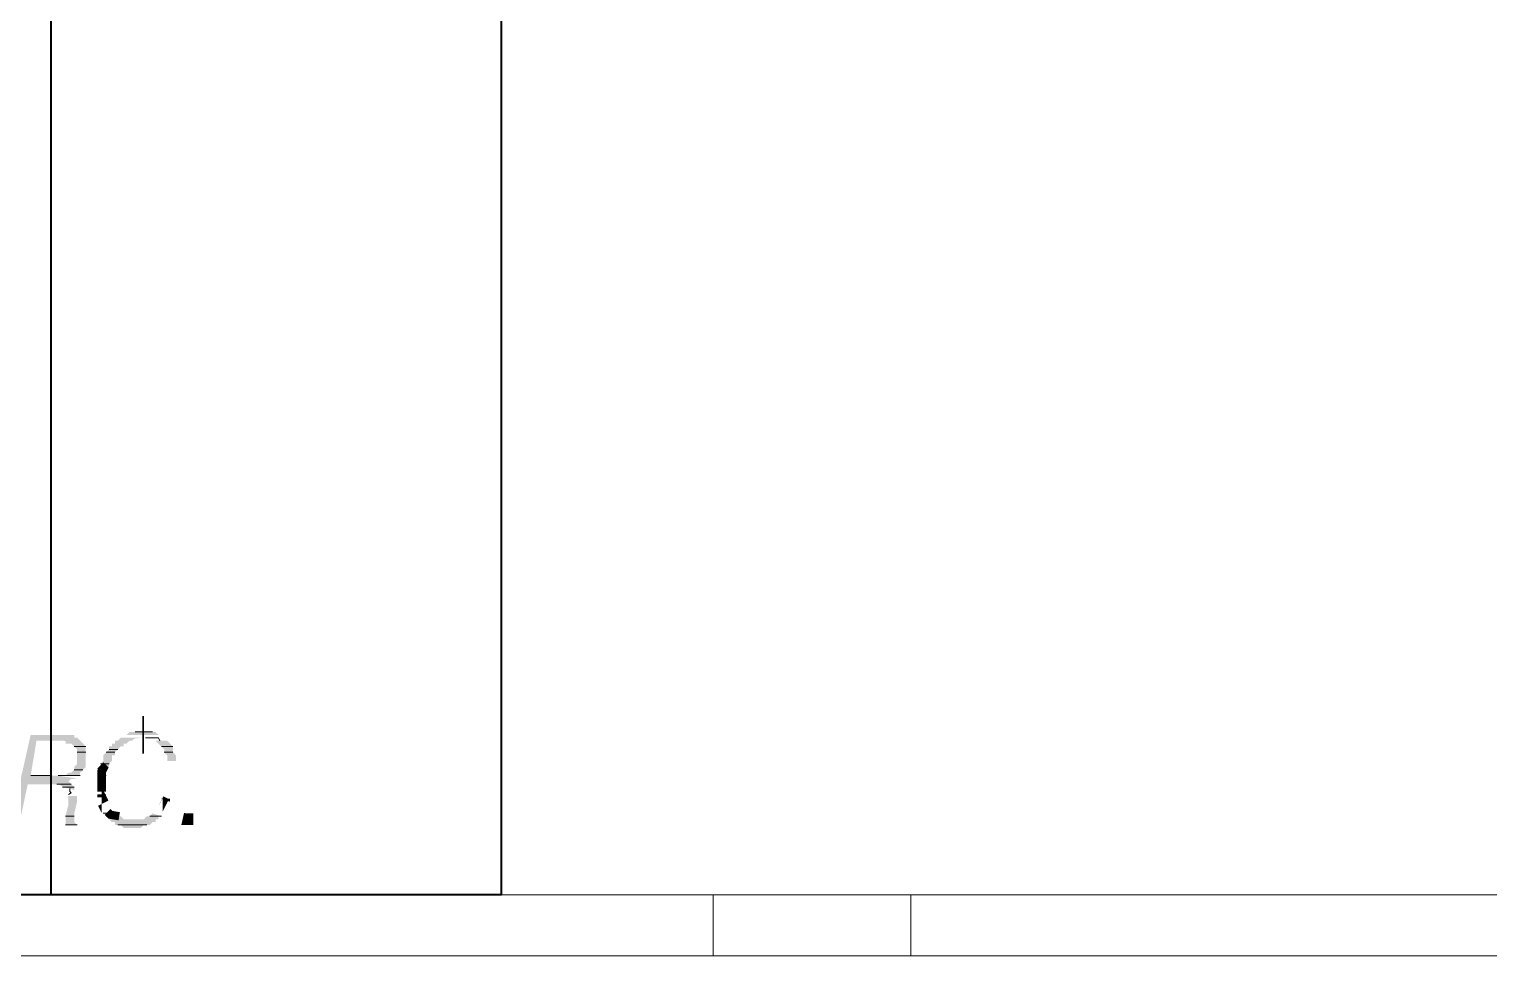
# Model space of a CAD drawing. Header units: millimetres. Extents: x 182 to 575, y -105 to 95.
# Drawn here: x 277.897 to 280.29, y 66.559 to 68.076 of the extents above; entities that cross this region are included whole.
import ezdxf

# ---------------------------------------------------------------- set-up
doc = ezdxf.new("R2010")
doc.units = ezdxf.units.MM
doc.header["$MEASUREMENT"] = 0
doc.layers.add('PDF_Geometry', color=7, linetype='Continuous')
doc.layers.add('PDF_Solid Fills', color=7, linetype='Continuous')

msp = doc.modelspace()

# ---------------------------------------------------------------- hatches: boundary and pattern name
at = {"layer": 'PDF_Solid Fills', "transparency": 33554559}
h = msp.add_hatch(color=256, dxfattribs=at)
h.paths.add_polyline_path([(279.3627, 67.8501), (279.3577, 67.8501), (279.3627, 67.8501)], flags=0)
h.paths.add_polyline_path([(279.3552, 67.8501), (279.3602, 67.8501), (279.3552, 67.8501)], flags=0)
h.paths.add_polyline_path([(279.3602, 67.8476), (279.3552, 67.8476), (279.3602, 67.8476)], flags=0)
h.paths.add_polyline_path([(279.3577, 67.8451), (279.3527, 67.8451), (279.3577, 67.8451)], flags=0)
h.paths.add_polyline_path([(279.3527, 67.8451), (279.3577, 67.8451), (279.3527, 67.8451)], flags=0)
h.paths.add_polyline_path([(279.3502, 67.8401), (279.3552, 67.8401), (279.3502, 67.8401)], flags=0)
h.paths.add_polyline_path([(279.3552, 67.8401), (279.3502, 67.8401), (279.3552, 67.8401)], flags=0)
h.paths.add_polyline_path([(279.3502, 67.8401), (279.3552, 67.8401), (279.3502, 67.8401)], flags=0)
h.paths.add_polyline_path([(279.3552, 67.8376), (279.3502, 67.8376), (279.3552, 67.8376)], flags=0)
h.paths.add_polyline_path([(279.3502, 67.8376), (279.3552, 67.8376), (279.3502, 67.8376)], flags=0)
h.paths.add_polyline_path([(279.3527, 67.8351), (279.3477, 67.8351), (279.3527, 67.8351)], flags=0)
h.paths.add_polyline_path([(279.3477, 67.8351), (279.3527, 67.8351), (279.3477, 67.8351)], flags=0)
h.paths.add_polyline_path([(279.3527, 67.8301), (279.3477, 67.8301), (279.3527, 67.8301)], flags=0)
h.paths.add_polyline_path([(279.3477, 67.8301), (279.3527, 67.8301), (279.3477, 67.8301)], flags=0)
h.paths.add_polyline_path([(279.3527, 67.8276), (279.3477, 67.8276), (279.3527, 67.8276)], flags=0)
h.paths.add_polyline_path([(279.3477, 67.8276), (279.3527, 67.8276), (279.3477, 67.8276)], flags=0)
h = msp.add_hatch(color=256, dxfattribs=at)
h.paths.add_polyline_path([(279.3777, 67.8601), (279.3727, 67.8601), (279.3777, 67.8601)], flags=0)
h.paths.add_polyline_path([(279.3727, 67.8601), (279.3777, 67.8601), (279.3727, 67.8601)], flags=0)
h.paths.add_polyline_path([(279.3802, 67.8576), (279.3702, 67.8576), (279.3802, 67.8576)], flags=0)
h.paths.add_polyline_path([(279.3702, 67.8576), (279.3802, 67.8576), (279.3702, 67.8576)], flags=0)
h.paths.add_polyline_path([(279.3827, 67.8576), (279.3677, 67.8576), (279.3827, 67.8576)], flags=0)
h = msp.add_hatch(color=256, dxfattribs=at)
h.paths.add_polyline_path([(279.3952, 67.8476), (279.3902, 67.8476), (279.3952, 67.8476)], flags=0)
h.paths.add_polyline_path([(279.3902, 67.8451), (279.3952, 67.8451), (279.3902, 67.8451)], flags=0)
h.paths.add_polyline_path([(279.3952, 67.8426), (279.3902, 67.8426), (279.3952, 67.8426)], flags=0)
h.paths.add_polyline_path([(279.3902, 67.8426), (279.3952, 67.8426), (279.3902, 67.8426)], flags=0)
h.paths.add_polyline_path([(279.3952, 67.8401), (279.3902, 67.8401), (279.3952, 67.8401)], flags=0)
h.paths.add_polyline_path([(279.3902, 67.8376), (279.3952, 67.8376), (279.3902, 67.8376)], flags=0)
h.paths.add_polyline_path([(279.3952, 67.8376), (279.3902, 67.8376), (279.3952, 67.8376)], flags=0)
h.paths.add_polyline_path([(279.3902, 67.8351), (279.3952, 67.8351), (279.3902, 67.8351)], flags=0)
h.paths.add_polyline_path([(279.3952, 67.8326), (279.3902, 67.8326), (279.3952, 67.8326)], flags=0)
h.paths.add_polyline_path([(279.3902, 67.8326), (279.3952, 67.8326), (279.3902, 67.8326)], flags=0)
h.paths.add_polyline_path([(279.3952, 67.8301), (279.3902, 67.8301), (279.3952, 67.8301)], flags=0)
h.paths.add_polyline_path([(279.3902, 67.8276), (279.3952, 67.8276), (279.3902, 67.8276)], flags=0)
h.paths.add_polyline_path([(279.3952, 67.8251), (279.3902, 67.8251), (279.3952, 67.8251)], flags=0)
h.paths.add_polyline_path([(279.3902, 67.8251), (279.3952, 67.8251), (279.3902, 67.8251)], flags=0)
h = msp.add_hatch(color=256, dxfattribs=at)
h.paths.add_polyline_path([(279.4827, 67.8376), (279.4902, 67.8376), (279.4827, 67.8376)], flags=0)
h.paths.add_polyline_path([(279.4902, 67.8376), (279.4827, 67.8376), (279.4902, 67.8376)], flags=0)
h.paths.add_polyline_path([(279.4927, 67.8351), (279.4852, 67.8351), (279.4927, 67.8351)], flags=0)
h.paths.add_polyline_path([(279.4852, 67.8351), (279.4927, 67.8351), (279.4852, 67.8351)], flags=0)
h.paths.add_polyline_path([(279.4852, 67.8351), (279.4952, 67.8351), (279.4852, 67.8351)], flags=0)
h.paths.add_polyline_path([(279.4952, 67.8351), (279.4852, 67.8351), (279.4952, 67.8351)], flags=0)
h = msp.add_hatch(color=256, dxfattribs=at)
h.paths.add_polyline_path([(279.5077, 67.8501), (279.5127, 67.8501), (279.5077, 67.8501)], flags=0)
h.paths.add_polyline_path([(279.5127, 67.8501), (279.5077, 67.8501), (279.5127, 67.8501)], flags=0)
h.paths.add_polyline_path([(279.5077, 67.8501), (279.5127, 67.8501), (279.5077, 67.8501)], flags=0)
h.paths.add_polyline_path([(279.5127, 67.8476), (279.5077, 67.8476), (279.5127, 67.8476)], flags=0)
h = msp.add_hatch(color=256, dxfattribs=at)
h.paths.add_polyline_path([(279.6327, 67.8376), (279.6252, 67.8376), (279.6327, 67.8376)], flags=0)
h.paths.add_polyline_path([(279.6277, 67.8351), (279.6352, 67.8351), (279.6277, 67.8351)], flags=0)
h.paths.add_polyline_path([(279.6277, 67.8351), (279.6377, 67.8351), (279.6277, 67.8351)], flags=0)
h.paths.add_polyline_path([(279.6402, 67.8351), (279.6302, 67.8351), (279.6402, 67.8351)], flags=0)
h.paths.add_polyline_path([(279.6302, 67.8351), (279.6402, 67.8351), (279.6302, 67.8351)], flags=0)
h = msp.add_hatch(color=256, dxfattribs=at)
h.paths.add_polyline_path([(279.6327, 67.8576), (279.6502, 67.8576), (279.6327, 67.8576)], flags=0)
h.paths.add_polyline_path([(279.6502, 67.8576), (279.6327, 67.8576), (279.6502, 67.8576)], flags=0)
h.paths.add_polyline_path([(279.6527, 67.8551), (279.6302, 67.8551), (279.6527, 67.8551)], flags=0)
h.paths.add_polyline_path([(279.6302, 67.8551), (279.6527, 67.8551), (279.6302, 67.8551)], flags=0)
h.paths.add_polyline_path([(279.6527, 67.8551), (279.6302, 67.8551), (279.6527, 67.8551)], flags=0)
h = msp.add_hatch(color=256, dxfattribs=at)
h.paths.add_polyline_path([(279.6502, 67.8501), (279.6552, 67.8501), (279.6502, 67.8501)], flags=0)
h.paths.add_polyline_path([(279.6577, 67.8476), (279.6527, 67.8476), (279.6577, 67.8476)], flags=0)
h.paths.add_polyline_path([(279.6527, 67.8476), (279.6577, 67.8476), (279.6527, 67.8476)], flags=0)
h.paths.add_polyline_path([(279.6577, 67.8426), (279.6527, 67.8426), (279.6577, 67.8426)], flags=0)
h = msp.add_hatch(color=256, dxfattribs=at)
h.paths.add_polyline_path([(279.7527, 67.8426), (279.7502, 67.8426), (279.7527, 67.8426)], flags=0)
h.paths.add_polyline_path([(279.7527, 67.8401), (279.7477, 67.8401), (279.7527, 67.8401)], flags=0)
h.paths.add_polyline_path([(279.7477, 67.8401), (279.7527, 67.8401), (279.7477, 67.8401)], flags=0)
h.paths.add_polyline_path([(279.7527, 67.8376), (279.7477, 67.8376), (279.7527, 67.8376)], flags=0)
h = msp.add_hatch(color=256, dxfattribs=at)
h.paths.add_polyline_path([(279.7727, 67.8376), (279.7652, 67.8376), (279.7727, 67.8376)], flags=0)
h.paths.add_polyline_path([(279.7677, 67.8351), (279.7752, 67.8351), (279.7677, 67.8351)], flags=0)
h.paths.add_polyline_path([(279.7677, 67.8351), (279.7777, 67.8351), (279.7677, 67.8351)], flags=0)
h.paths.add_polyline_path([(279.7802, 67.8351), (279.7702, 67.8351), (279.7802, 67.8351)], flags=0)
h.paths.add_polyline_path([(279.7702, 67.8351), (279.7802, 67.8351), (279.7702, 67.8351)], flags=0)
h = msp.add_hatch(color=256, dxfattribs=at)
h.paths.add_polyline_path([(279.7727, 67.8576), (279.7902, 67.8576), (279.7727, 67.8576)], flags=0)
h.paths.add_polyline_path([(279.7902, 67.8576), (279.7727, 67.8576), (279.7902, 67.8576)], flags=0)
h.paths.add_polyline_path([(279.7927, 67.8551), (279.7702, 67.8551), (279.7927, 67.8551)], flags=0)
h.paths.add_polyline_path([(279.7702, 67.8551), (279.7927, 67.8551), (279.7702, 67.8551)], flags=0)
h.paths.add_polyline_path([(279.7927, 67.8551), (279.7702, 67.8551), (279.7927, 67.8551)], flags=0)
h = msp.add_hatch(color=256, dxfattribs=at)
h.paths.add_polyline_path([(279.7902, 67.8501), (279.7952, 67.8501), (279.7902, 67.8501)], flags=0)
h.paths.add_polyline_path([(279.7977, 67.8476), (279.7927, 67.8476), (279.7977, 67.8476)], flags=0)
h.paths.add_polyline_path([(279.7927, 67.8476), (279.7977, 67.8476), (279.7927, 67.8476)], flags=0)
h.paths.add_polyline_path([(279.7977, 67.8426), (279.7927, 67.8426), (279.7977, 67.8426)], flags=0)
h = msp.add_hatch(color=256, dxfattribs=at)
h.paths.add_polyline_path([(279.8127, 67.8501), (279.8177, 67.8501), (279.8127, 67.8501)], flags=0)
h.paths.add_polyline_path([(279.8177, 67.8501), (279.8127, 67.8501), (279.8177, 67.8501)], flags=0)
h.paths.add_polyline_path([(279.8127, 67.8501), (279.8177, 67.8501), (279.8127, 67.8501)], flags=0)
h.paths.add_polyline_path([(279.8102, 67.8476), (279.8152, 67.8476), (279.8102, 67.8476)], flags=0)
h.paths.add_polyline_path([(279.8152, 67.8451), (279.8102, 67.8451), (279.8152, 67.8451)], flags=0)
h.paths.add_polyline_path([(279.8127, 67.8426), (279.8077, 67.8426), (279.8127, 67.8426)], flags=0)
h.paths.add_polyline_path([(279.8077, 67.8401), (279.8127, 67.8401), (279.8077, 67.8401)], flags=0)
h.paths.add_polyline_path([(279.8127, 67.8401), (279.8077, 67.8401), (279.8127, 67.8401)], flags=0)
h.paths.add_polyline_path([(279.8077, 67.8401), (279.8127, 67.8401), (279.8077, 67.8401)], flags=0)
h.paths.add_polyline_path([(279.8102, 67.8376), (279.8052, 67.8376), (279.8102, 67.8376)], flags=0)
h.paths.add_polyline_path([(279.8052, 67.8376), (279.8102, 67.8376), (279.8052, 67.8376)], flags=0)
h.paths.add_polyline_path([(279.8102, 67.8351), (279.8052, 67.8351), (279.8102, 67.8351)], flags=0)
h.paths.add_polyline_path([(279.8052, 67.8351), (279.8102, 67.8351), (279.8052, 67.8351)], flags=0)
h.paths.add_polyline_path([(279.8102, 67.8301), (279.8052, 67.8301), (279.8102, 67.8301)], flags=0)
h.paths.add_polyline_path([(279.8052, 67.8301), (279.8102, 67.8301), (279.8052, 67.8301)], flags=0)
h.paths.add_polyline_path([(279.8102, 67.8276), (279.8052, 67.8276), (279.8102, 67.8276)], flags=0)
h.paths.add_polyline_path([(279.8052, 67.8276), (279.8102, 67.8276), (279.8052, 67.8276)], flags=0)
h = msp.add_hatch(color=256, dxfattribs=at)
h.paths.add_polyline_path([(279.8327, 67.8601), (279.8327, 67.8601), (279.8327, 67.8601)], flags=0)
h.paths.add_polyline_path([(279.8252, 67.8576), (279.8402, 67.8576), (279.8252, 67.8576)], flags=0)
h.paths.add_polyline_path([(279.8402, 67.8576), (279.8252, 67.8576), (279.8402, 67.8576)], flags=0)
h = msp.add_hatch(color=256, dxfattribs=at)
h.paths.add_polyline_path([(279.8452, 67.8476), (279.8502, 67.8476), (279.8452, 67.8476)], flags=0)
h.paths.add_polyline_path([(279.8502, 67.8476), (279.8452, 67.8476), (279.8502, 67.8476)], flags=0)
h.paths.add_polyline_path([(279.8527, 67.8426), (279.8477, 67.8426), (279.8527, 67.8426)], flags=0)
h.paths.add_polyline_path([(279.8477, 67.8426), (279.8527, 67.8426), (279.8477, 67.8426)], flags=0)
h.paths.add_polyline_path([(279.8527, 67.8401), (279.8477, 67.8401), (279.8527, 67.8401)], flags=0)
h.paths.add_polyline_path([(279.8477, 67.8376), (279.8527, 67.8376), (279.8477, 67.8376)], flags=0)
h.paths.add_polyline_path([(279.8527, 67.8376), (279.8477, 67.8376), (279.8527, 67.8376)], flags=0)
h.paths.add_polyline_path([(279.8477, 67.8351), (279.8527, 67.8351), (279.8477, 67.8351)], flags=0)
h.paths.add_polyline_path([(279.8527, 67.8326), (279.8477, 67.8326), (279.8527, 67.8326)], flags=0)
h.paths.add_polyline_path([(279.8477, 67.8326), (279.8527, 67.8326), (279.8477, 67.8326)], flags=0)
h.paths.add_polyline_path([(279.8527, 67.8301), (279.8477, 67.8301), (279.8527, 67.8301)], flags=0)
h.paths.add_polyline_path([(279.8502, 67.8251), (279.8452, 67.8251), (279.8502, 67.8251)], flags=0)
h.paths.add_polyline_path([(279.8452, 67.8251), (279.8502, 67.8251), (279.8452, 67.8251)], flags=0)
h = msp.add_hatch(color=256, dxfattribs=at)
h.paths.add_polyline_path([(279.9102, 67.8501), (279.9027, 67.8501), (279.9102, 67.8501)], flags=0)
h.paths.add_polyline_path([(279.9027, 67.8501), (279.9102, 67.8501), (279.9027, 67.8501)], flags=0)
h.paths.add_polyline_path([(279.9027, 67.8501), (279.9077, 67.8501), (279.9027, 67.8501)], flags=0)
h.paths.add_polyline_path([(279.9052, 67.8451), (279.9002, 67.8451), (279.9052, 67.8451)], flags=0)
h.paths.add_polyline_path([(279.9002, 67.8451), (279.9052, 67.8451), (279.9002, 67.8451)], flags=0)
h.paths.add_polyline_path([(279.8977, 67.8401), (279.9027, 67.8401), (279.8977, 67.8401)], flags=0)
h.paths.add_polyline_path([(279.9027, 67.8401), (279.8977, 67.8401), (279.9027, 67.8401)], flags=0)
h.paths.add_polyline_path([(279.8977, 67.8401), (279.9027, 67.8401), (279.8977, 67.8401)], flags=0)
h.paths.add_polyline_path([(279.8977, 67.8376), (279.9002, 67.8376), (279.8977, 67.8376)], flags=0)
h.paths.add_polyline_path([(279.9002, 67.8351), (279.8952, 67.8351), (279.9002, 67.8351)], flags=0)
h.paths.add_polyline_path([(279.8952, 67.8351), (279.9002, 67.8351), (279.8952, 67.8351)], flags=0)
h.paths.add_polyline_path([(279.9002, 67.8301), (279.8952, 67.8301), (279.9002, 67.8301)], flags=0)
h.paths.add_polyline_path([(279.8952, 67.8301), (279.9002, 67.8301), (279.8952, 67.8301)], flags=0)
h.paths.add_polyline_path([(279.9002, 67.8276), (279.8952, 67.8276), (279.9002, 67.8276)], flags=0)
h.paths.add_polyline_path([(279.8952, 67.8276), (279.9002, 67.8276), (279.8952, 67.8276)], flags=0)
h = msp.add_hatch(color=256, dxfattribs=at)
h.paths.add_polyline_path([(279.9227, 67.8601), (279.9227, 67.8601), (279.9227, 67.8601)], flags=0)
h.paths.add_polyline_path([(279.9202, 67.8601), (279.9252, 67.8601), (279.9202, 67.8601)], flags=0)
h.paths.add_polyline_path([(279.9277, 67.8576), (279.9177, 67.8576), (279.9277, 67.8576)], flags=0)
h.paths.add_polyline_path([(279.9152, 67.8576), (279.9302, 67.8576), (279.9152, 67.8576)], flags=0)
h.paths.add_polyline_path([(279.9302, 67.8576), (279.9152, 67.8576), (279.9302, 67.8576)], flags=0)
h = msp.add_hatch(color=256, dxfattribs=at)
h.paths.add_polyline_path([(279.9352, 67.8476), (279.9402, 67.8476), (279.9352, 67.8476)], flags=0)
h.paths.add_polyline_path([(279.9377, 67.8451), (279.9427, 67.8451), (279.9377, 67.8451)], flags=0)
h.paths.add_polyline_path([(279.9427, 67.8426), (279.9377, 67.8426), (279.9427, 67.8426)], flags=0)
h.paths.add_polyline_path([(279.9377, 67.8426), (279.9427, 67.8426), (279.9377, 67.8426)], flags=0)
h.paths.add_polyline_path([(279.9427, 67.8401), (279.9377, 67.8401), (279.9427, 67.8401)], flags=0)
h.paths.add_polyline_path([(279.9377, 67.8376), (279.9427, 67.8376), (279.9377, 67.8376)], flags=0)
h.paths.add_polyline_path([(279.9427, 67.8376), (279.9377, 67.8376), (279.9427, 67.8376)], flags=0)
h.paths.add_polyline_path([(279.9377, 67.8351), (279.9427, 67.8351), (279.9377, 67.8351)], flags=0)
h.paths.add_polyline_path([(279.9427, 67.8326), (279.9377, 67.8326), (279.9427, 67.8326)], flags=0)
h.paths.add_polyline_path([(279.9377, 67.8326), (279.9427, 67.8326), (279.9377, 67.8326)], flags=0)
h.paths.add_polyline_path([(279.9427, 67.8301), (279.9377, 67.8301), (279.9427, 67.8301)], flags=0)
h.paths.add_polyline_path([(279.9377, 67.8276), (279.9427, 67.8276), (279.9377, 67.8276)], flags=0)
h.paths.add_polyline_path([(279.9427, 67.8251), (279.9377, 67.8251), (279.9427, 67.8251)], flags=0)
h = msp.add_hatch(color=256, dxfattribs=at)
h.paths.add_polyline_path([(279.3477, 67.8226), (279.3527, 67.8226), (279.3477, 67.8226)], flags=0)
h.paths.add_polyline_path([(279.3527, 67.8226), (279.3477, 67.8226), (279.3527, 67.8226)], flags=0)
h.paths.add_polyline_path([(279.3477, 67.8201), (279.3527, 67.8201), (279.3477, 67.8201)], flags=0)
h.paths.add_polyline_path([(279.3527, 67.8201), (279.3477, 67.8201), (279.3527, 67.8201)], flags=0)
h = msp.add_hatch(color=256, dxfattribs=at)
h.paths.add_polyline_path([(279.3552, 67.8151), (279.3502, 67.8151), (279.3552, 67.8151)], flags=0)
h.paths.add_polyline_path([(279.3502, 67.8151), (279.3552, 67.8151), (279.3502, 67.8151)], flags=0)
h.paths.add_polyline_path([(279.3577, 67.8126), (279.3502, 67.8126), (279.3577, 67.8126)], flags=0)
h = msp.add_hatch(color=256, dxfattribs=at)
h.paths.add_polyline_path([(279.3902, 67.8151), (279.3827, 67.8151), (279.3902, 67.8151)], flags=0)
h.paths.add_polyline_path([(279.3827, 67.8126), (279.3877, 67.8126), (279.3827, 67.8126)], flags=0)
h.paths.add_polyline_path([(279.3877, 67.8126), (279.3827, 67.8126), (279.3877, 67.8126)], flags=0)
h = msp.add_hatch(color=256, dxfattribs=at)
h.paths.add_polyline_path([(279.3877, 67.8201), (279.3927, 67.8201), (279.3877, 67.8201)], flags=0)
h.paths.add_polyline_path([(279.3927, 67.8201), (279.3877, 67.8201), (279.3927, 67.8201)], flags=0)
h.paths.add_polyline_path([(279.3852, 67.8176), (279.3902, 67.8176), (279.3852, 67.8176)], flags=0)
h.paths.add_polyline_path([(279.3902, 67.8176), (279.3852, 67.8176), (279.3902, 67.8176)], flags=0)
h = msp.add_hatch(color=256, dxfattribs=at)
h.paths.add_polyline_path([(279.5002, 67.8326), (279.4877, 67.8326), (279.5002, 67.8326)], flags=0)
h.paths.add_polyline_path([(279.4902, 67.8326), (279.5027, 67.8326), (279.4902, 67.8326)], flags=0)
h.paths.add_polyline_path([(279.5027, 67.8326), (279.4902, 67.8326), (279.5027, 67.8326)], flags=0)
h.paths.add_polyline_path([(279.4927, 67.8301), (279.5052, 67.8301), (279.4927, 67.8301)], flags=0)
h.paths.add_polyline_path([(279.5052, 67.8301), (279.4927, 67.8301), (279.5052, 67.8301)], flags=0)
h = msp.add_hatch(color=256, dxfattribs=at)
h.paths.add_polyline_path([(279.5102, 67.8226), (279.5052, 67.8226), (279.5102, 67.8226)], flags=0)
h.paths.add_polyline_path([(279.5052, 67.8226), (279.5102, 67.8226), (279.5052, 67.8226)], flags=0)
h.paths.add_polyline_path([(279.5102, 67.8201), (279.5052, 67.8201), (279.5102, 67.8201)], flags=0)
h = msp.add_hatch(color=256, dxfattribs=at)
h.paths.add_polyline_path([(279.5052, 67.8176), (279.5102, 67.8176), (279.5052, 67.8176)], flags=0)
h.paths.add_polyline_path([(279.5102, 67.8151), (279.5052, 67.8151), (279.5102, 67.8151)], flags=0)
h.paths.add_polyline_path([(279.5052, 67.8151), (279.5102, 67.8151), (279.5052, 67.8151)], flags=0)
h.paths.add_polyline_path([(279.5102, 67.8126), (279.5052, 67.8126), (279.5102, 67.8126)], flags=0)
h = msp.add_hatch(color=256, dxfattribs=at)
h.paths.add_polyline_path([(279.6502, 67.8176), (279.6552, 67.8176), (279.6502, 67.8176)], flags=0)
h.paths.add_polyline_path([(279.6527, 67.8126), (279.6477, 67.8126), (279.6527, 67.8126)], flags=0)
h.paths.add_polyline_path([(279.6477, 67.8126), (279.6527, 67.8126), (279.6477, 67.8126)], flags=0)
h = msp.add_hatch(color=256, dxfattribs=at)
h.paths.add_polyline_path([(279.6652, 67.8176), (279.6702, 67.8176), (279.6652, 67.8176)], flags=0)
h.paths.add_polyline_path([(279.6702, 67.8151), (279.6652, 67.8151), (279.6702, 67.8151)], flags=0)
h.paths.add_polyline_path([(279.6652, 67.8151), (279.6702, 67.8151), (279.6652, 67.8151)], flags=0)
h.paths.add_polyline_path([(279.6652, 67.8126), (279.6727, 67.8126), (279.6652, 67.8126)], flags=0)
h.paths.add_polyline_path([(279.6727, 67.8126), (279.6652, 67.8126), (279.6727, 67.8126)], flags=0)
h = msp.add_hatch(color=256, dxfattribs=at)
h.paths.add_polyline_path([(279.6952, 67.8151), (279.7027, 67.8151), (279.6952, 67.8151)], flags=0)
h.paths.add_polyline_path([(279.6952, 67.8126), (279.7002, 67.8126), (279.6952, 67.8126)], flags=0)
h.paths.add_polyline_path([(279.7002, 67.8126), (279.6952, 67.8126), (279.7002, 67.8126)], flags=0)
h = msp.add_hatch(color=256, dxfattribs=at)
h.paths.add_polyline_path([(279.7002, 67.8226), (279.7052, 67.8226), (279.7002, 67.8226)], flags=0)
h.paths.add_polyline_path([(279.6977, 67.8201), (279.7027, 67.8201), (279.6977, 67.8201)], flags=0)
h.paths.add_polyline_path([(279.7027, 67.8176), (279.6977, 67.8176), (279.7027, 67.8176)], flags=0)
h.paths.add_polyline_path([(279.6977, 67.8176), (279.7027, 67.8176), (279.6977, 67.8176)], flags=0)
h = msp.add_hatch(color=256, dxfattribs=at)
h.paths.add_polyline_path([(279.7477, 67.8251), (279.7527, 67.8251), (279.7477, 67.8251)], flags=0)
h.paths.add_polyline_path([(279.7527, 67.8251), (279.7477, 67.8251), (279.7527, 67.8251)], flags=0)
h.paths.add_polyline_path([(279.7477, 67.8201), (279.7527, 67.8201), (279.7477, 67.8201)], flags=0)
h.paths.add_polyline_path([(279.7527, 67.8201), (279.7477, 67.8201), (279.7527, 67.8201)], flags=0)
h.paths.add_polyline_path([(279.7477, 67.8201), (279.7527, 67.8201), (279.7477, 67.8201)], flags=0)
h.paths.add_polyline_path([(279.7527, 67.8201), (279.7477, 67.8201), (279.7527, 67.8201)], flags=0)
h.paths.add_polyline_path([(279.7477, 67.8176), (279.7527, 67.8176), (279.7477, 67.8176)], flags=0)
h.paths.add_polyline_path([(279.7452, 67.8151), (279.7502, 67.8151), (279.7452, 67.8151)], flags=0)
h.paths.add_polyline_path([(279.7502, 67.8126), (279.7452, 67.8126), (279.7502, 67.8126)], flags=0)
h = msp.add_hatch(color=256, dxfattribs=at)
h.paths.add_polyline_path([(279.7902, 67.8176), (279.7952, 67.8176), (279.7902, 67.8176)], flags=0)
h.paths.add_polyline_path([(279.7927, 67.8126), (279.7877, 67.8126), (279.7927, 67.8126)], flags=0)
h.paths.add_polyline_path([(279.7877, 67.8126), (279.7927, 67.8126), (279.7877, 67.8126)], flags=0)
h = msp.add_hatch(color=256, dxfattribs=at)
h.paths.add_polyline_path([(279.8052, 67.8226), (279.8102, 67.8226), (279.8052, 67.8226)], flags=0)
h.paths.add_polyline_path([(279.8102, 67.8226), (279.8052, 67.8226), (279.8102, 67.8226)], flags=0)
h.paths.add_polyline_path([(279.8052, 67.8201), (279.8102, 67.8201), (279.8052, 67.8201)], flags=0)
h.paths.add_polyline_path([(279.8102, 67.8201), (279.8052, 67.8201), (279.8102, 67.8201)], flags=0)
h = msp.add_hatch(color=256, dxfattribs=at)
h.paths.add_polyline_path([(279.8402, 67.8151), (279.8477, 67.8151), (279.8402, 67.8151)], flags=0)
h.paths.add_polyline_path([(279.8452, 67.8126), (279.8377, 67.8126), (279.8452, 67.8126)], flags=0)
h.paths.add_polyline_path([(279.8377, 67.8126), (279.8452, 67.8126), (279.8377, 67.8126)], flags=0)
h = msp.add_hatch(color=256, dxfattribs=at)
h.paths.add_polyline_path([(279.8952, 67.8226), (279.9002, 67.8226), (279.8952, 67.8226)], flags=0)
h.paths.add_polyline_path([(279.9002, 67.8226), (279.8952, 67.8226), (279.9002, 67.8226)], flags=0)
h.paths.add_polyline_path([(279.8952, 67.8201), (279.9002, 67.8201), (279.8952, 67.8201)], flags=0)
h.paths.add_polyline_path([(279.9002, 67.8201), (279.8952, 67.8201), (279.9002, 67.8201)], flags=0)
h = msp.add_hatch(color=256, dxfattribs=at)
h.paths.add_polyline_path([(279.9027, 67.8151), (279.8977, 67.8151), (279.9027, 67.8151)], flags=0)
h.paths.add_polyline_path([(279.8977, 67.8151), (279.9027, 67.8151), (279.8977, 67.8151)], flags=0)
h.paths.add_polyline_path([(279.9052, 67.8126), (279.8977, 67.8126), (279.9052, 67.8126)], flags=0)
h = msp.add_hatch(color=256, dxfattribs=at)
h.paths.add_polyline_path([(279.9352, 67.8201), (279.9402, 67.8201), (279.9352, 67.8201)], flags=0)
h.paths.add_polyline_path([(279.9402, 67.8201), (279.9352, 67.8201), (279.9402, 67.8201)], flags=0)
h.paths.add_polyline_path([(279.9327, 67.8176), (279.9377, 67.8176), (279.9327, 67.8176)], flags=0)
h.paths.add_polyline_path([(279.9377, 67.8176), (279.9327, 67.8176), (279.9377, 67.8176)], flags=0)
h = msp.add_hatch(color=256, dxfattribs=at)
h.paths.add_polyline_path([(279.3602, 67.8101), (279.3527, 67.8101), (279.3602, 67.8101)], flags=0)
h.paths.add_polyline_path([(279.3527, 67.8101), (279.3602, 67.8101), (279.3527, 67.8101)], flags=0)
h.paths.add_polyline_path([(279.3602, 67.8101), (279.3527, 67.8101), (279.3602, 67.8101)], flags=0)
h = msp.add_hatch(color=256, dxfattribs=at)
h.paths.add_polyline_path([(279.5027, 67.8051), (279.4827, 67.8051), (279.5027, 67.8051)], flags=0)
h.paths.add_polyline_path([(279.4852, 67.8051), (279.5002, 67.8051), (279.4852, 67.8051)], flags=0)
h.paths.add_polyline_path([(279.5002, 67.8051), (279.4852, 67.8051), (279.5002, 67.8051)], flags=0)
h.paths.add_polyline_path([(279.4877, 67.8051), (279.4977, 67.8051), (279.4877, 67.8051)], flags=0)
h.paths.add_polyline_path([(279.4977, 67.8051), (279.4877, 67.8051), (279.4977, 67.8051)], flags=0)
h.paths.add_polyline_path([(279.4902, 67.8026), (279.4952, 67.8026), (279.4902, 67.8026)], flags=0)
h.paths.add_polyline_path([(279.4952, 67.8026), (279.4902, 67.8026), (279.4952, 67.8026)], flags=0)
h = msp.add_hatch(color=256, dxfattribs=at)
h.paths.add_polyline_path([(279.6427, 67.8051), (279.6302, 67.8051), (279.6427, 67.8051)], flags=0)
h.paths.add_polyline_path([(279.6302, 67.8051), (279.6427, 67.8051), (279.6302, 67.8051)], flags=0)
h.paths.add_polyline_path([(279.6452, 67.8051), (279.6277, 67.8051), (279.6452, 67.8051)], flags=0)
h.paths.add_polyline_path([(279.6277, 67.8051), (279.6452, 67.8051), (279.6277, 67.8051)], flags=0)
h.paths.add_polyline_path([(279.6252, 67.8076), (279.6477, 67.8076), (279.6252, 67.8076)], flags=0)
h = msp.add_hatch(color=256, dxfattribs=at)
h.paths.add_polyline_path([(279.6702, 67.8076), (279.6952, 67.8076), (279.6702, 67.8076)], flags=0)
h.paths.add_polyline_path([(279.6952, 67.8076), (279.6702, 67.8076), (279.6952, 67.8076)], flags=0)
h.paths.add_polyline_path([(279.6702, 67.8076), (279.6952, 67.8076), (279.6702, 67.8076)], flags=0)
h.paths.add_polyline_path([(279.6927, 67.8051), (279.6727, 67.8051), (279.6927, 67.8051)], flags=0)
h.paths.add_polyline_path([(279.6727, 67.8051), (279.6927, 67.8051), (279.6727, 67.8051)], flags=0)
h.paths.add_polyline_path([(279.6927, 67.8051), (279.6727, 67.8051), (279.6927, 67.8051)], flags=0)
h.paths.add_polyline_path([(279.6752, 67.8051), (279.6902, 67.8051), (279.6752, 67.8051)], flags=0)
h.paths.add_polyline_path([(279.6877, 67.8051), (279.6777, 67.8051), (279.6877, 67.8051)], flags=0)
h.paths.add_polyline_path([(279.6802, 67.8026), (279.6852, 67.8026), (279.6802, 67.8026)], flags=0)
h.paths.add_polyline_path([(279.6852, 67.8026), (279.6802, 67.8026), (279.6852, 67.8026)], flags=0)
h = msp.add_hatch(color=256, dxfattribs=at)
h.paths.add_polyline_path([(279.7827, 67.8051), (279.7702, 67.8051), (279.7827, 67.8051)], flags=0)
h.paths.add_polyline_path([(279.7702, 67.8051), (279.7827, 67.8051), (279.7702, 67.8051)], flags=0)
h.paths.add_polyline_path([(279.7852, 67.8051), (279.7677, 67.8051), (279.7852, 67.8051)], flags=0)
h.paths.add_polyline_path([(279.7677, 67.8051), (279.7852, 67.8051), (279.7677, 67.8051)], flags=0)
h.paths.add_polyline_path([(279.7652, 67.8076), (279.7877, 67.8076), (279.7652, 67.8076)], flags=0)
h = msp.add_hatch(color=256, dxfattribs=at)
h.paths.add_polyline_path([(279.8227, 67.8026), (279.8277, 67.8026), (279.8227, 67.8026)], flags=0)
h.paths.add_polyline_path([(279.8277, 67.8026), (279.8227, 67.8026), (279.8277, 67.8026)], flags=0)
h.paths.add_polyline_path([(279.8202, 67.8051), (279.8302, 67.8051), (279.8202, 67.8051)], flags=0)
h.paths.add_polyline_path([(279.8327, 67.8051), (279.8177, 67.8051), (279.8327, 67.8051)], flags=0)
h.paths.add_polyline_path([(279.8177, 67.8051), (279.8327, 67.8051), (279.8177, 67.8051)], flags=0)
h.paths.add_polyline_path([(279.8352, 67.8051), (279.8152, 67.8051), (279.8352, 67.8051)], flags=0)
h = msp.add_hatch(color=256, dxfattribs=at)
h.paths.add_polyline_path([(279.9152, 67.8076), (279.9027, 67.8076), (279.9152, 67.8076)], flags=0)
h.paths.add_polyline_path([(279.9027, 67.8076), (279.9152, 67.8076), (279.9027, 67.8076)], flags=0)
h.paths.add_polyline_path([(279.9152, 67.8076), (279.9027, 67.8076), (279.9152, 67.8076)], flags=0)
h = msp.add_hatch(color=256, dxfattribs=at)
h.paths.add_polyline_path([(279.9252, 67.8051), (279.9052, 67.8051), (279.9252, 67.8051)], flags=0)
h.paths.add_polyline_path([(279.9077, 67.8051), (279.9227, 67.8051), (279.9077, 67.8051)], flags=0)
h.paths.add_polyline_path([(279.9227, 67.8051), (279.9077, 67.8051), (279.9227, 67.8051)], flags=0)
h.paths.add_polyline_path([(279.9102, 67.8051), (279.9202, 67.8051), (279.9102, 67.8051)], flags=0)
h = msp.add_hatch(color=256, dxfattribs=at)
h.paths.add_polyline_path([(279.9477, 67.3276), (279.9427, 67.3276), (279.9477, 67.3276)], flags=0)
h.paths.add_polyline_path([(279.9402, 67.3276), (279.9502, 67.3276), (279.9402, 67.3276)], flags=0)
h.paths.add_polyline_path([(279.9527, 67.3276), (279.9377, 67.3276), (279.9527, 67.3276)], flags=0)
h = msp.add_hatch(color=256, dxfattribs=at)
h.paths.add_polyline_path([(279.9602, 67.3176), (279.9652, 67.3176), (279.9602, 67.3176)], flags=0)
h.paths.add_polyline_path([(279.9677, 67.3151), (279.9602, 67.3151), (279.9677, 67.3151)], flags=0)
h.paths.add_polyline_path([(279.9627, 67.3126), (279.9677, 67.3126), (279.9627, 67.3126)], flags=0)
h.paths.add_polyline_path([(279.9677, 67.3101), (279.9627, 67.3101), (279.9677, 67.3101)], flags=0)
h.paths.add_polyline_path([(279.9627, 67.3101), (279.9677, 67.3101), (279.9627, 67.3101)], flags=0)
h.paths.add_polyline_path([(279.9677, 67.3076), (279.9627, 67.3076), (279.9677, 67.3076)], flags=0)
h = msp.add_hatch(color=256, dxfattribs=at)
h.paths.add_polyline_path([(279.9102, 67.1976), (279.9052, 67.1976), (279.9102, 67.1976)], flags=0)
h.paths.add_polyline_path([(279.9052, 67.2001), (279.9102, 67.2001), (279.9052, 67.2001)], flags=0)
h.paths.add_polyline_path([(279.9102, 67.2001), (279.9052, 67.2001), (279.9102, 67.2001)], flags=0)
h = msp.add_hatch(color=256, dxfattribs=at)
h.paths.add_polyline_path([(279.9177, 67.2126), (279.9252, 67.2126), (279.9177, 67.2126)], flags=0)
h.paths.add_polyline_path([(279.9252, 67.2126), (279.9177, 67.2126), (279.9252, 67.2126)], flags=0)
h.paths.add_polyline_path([(279.9277, 67.2126), (279.9127, 67.2126), (279.9277, 67.2126)], flags=0)
h.paths.add_polyline_path([(279.9302, 67.2101), (279.9102, 67.2101), (279.9302, 67.2101)], flags=0)
h.paths.add_polyline_path([(279.9102, 67.2101), (279.9302, 67.2101), (279.9102, 67.2101)], flags=0)
h = msp.add_hatch(color=256, dxfattribs=at)
h.paths.add_polyline_path([(279.9452, 67.2101), (279.9552, 67.2101), (279.9452, 67.2101)], flags=0)
h.paths.add_polyline_path([(279.9577, 67.2101), (279.9427, 67.2101), (279.9577, 67.2101)], flags=0)
h.paths.add_polyline_path([(279.9602, 67.2076), (279.9402, 67.2076), (279.9602, 67.2076)], flags=0)
h = msp.add_hatch(color=256, dxfattribs=at)
h.paths.add_polyline_path([(277.8516, 66.9205), (277.8183, 66.7729), (277.8326, 66.7729), (277.8659, 66.9205)])
h.paths.add_polyline_path([(277.985, 66.9062), (277.9802, 66.911), (277.9754, 66.9158), (277.9707, 66.9158), (277.9707, 66.9205), (277.8993, 66.9205), (277.8659, 66.7729), (277.8802, 66.7729), (277.8945, 66.8396), (277.9421, 66.8396), (277.9478, 66.8386), (277.9516, 66.8348), (277.9564, 66.8348), (277.9707, 66.8301), (277.9707, 66.8348), (277.9659, 66.8396), (277.9612, 66.8443), (277.9646, 66.8478), (277.9754, 66.8491), (277.9421, 66.8539), (277.8993, 66.8539), (277.9088, 66.911), (277.9516, 66.911), (277.9564, 66.9103), (277.9564, 66.9062), (277.9659, 66.9062), (277.9707, 66.9015), (277.9754, 66.8967), (277.9754, 66.8729), (277.9707, 66.8681), (277.9707, 66.8634), (277.9659, 66.8586), (277.9612, 66.8586), (277.9564, 66.8539), (277.9802, 66.8539), (277.9802, 66.8586), (277.985, 66.8634), (277.9897, 66.8681), (277.9897, 66.9015)])
for points in [[(278.0421, 66.911), (278.0373, 66.911), (278.0373, 66.9062), (278.0326, 66.9062), (278.0326, 66.9015), (278.0278, 66.9015), (278.0278, 66.8967), (278.0231, 66.892), (278.0183, 66.8872), (278.0183, 66.8777), (278.0135, 66.8729), (278.0278, 66.8681), (278.0278, 66.8729), (278.0326, 66.8777), (278.0326, 66.8872), (278.0373, 66.8872), (278.0373, 66.892), (278.0421, 66.8967), (278.0469, 66.9015), (278.0516, 66.9015), (278.0516, 66.9062), (278.0564, 66.9062), (278.0612, 66.911), (278.0659, 66.911), (278.0693, 66.9144), (278.0802, 66.9158), (278.0469, 66.9158)], [(278.104, 66.9253), (278.0612, 66.9253), (278.0564, 66.9205), (278.1088, 66.9205)], [(278.1231, 66.8777), (278.1373, 66.8777), (278.1373, 66.8872), (278.1326, 66.892), (278.1326, 66.9015), (278.1231, 66.911), (278.104, 66.911), (278.1088, 66.9062), (278.1135, 66.9015), (278.1183, 66.8967), (278.1183, 66.892), (278.1231, 66.8872)], [(277.9564, 66.7872), (277.9564, 66.7729), (277.9754, 66.7729), (277.9707, 66.7777), (277.9707, 66.792), (277.9754, 66.811), (277.9754, 66.8205), (277.9612, 66.8205), (277.9612, 66.8062)], [(278.104, 66.7777), (278.104, 66.7824), (278.1088, 66.7824), (278.1088, 66.7872), (278.1135, 66.7872), (278.0992, 66.792), (278.0945, 66.7872), (278.0897, 66.7872), (278.085, 66.7824), (278.0516, 66.7824), (278.0469, 66.7872), (278.0231, 66.7872), (278.0278, 66.7824), (278.0326, 66.7777), (278.0373, 66.7777), (278.0373, 66.7729), (278.0469, 66.7729), (278.0516, 66.7681), (278.0802, 66.7681), (278.085, 66.7729), (278.0945, 66.7729), (278.0992, 66.7777)], [(278.1516, 66.792), (278.1469, 66.7729), (278.1659, 66.7729), (278.1659, 66.792)]]:
    msp.add_hatch(color=256, dxfattribs=at).paths.add_polyline_path(points)

# ---------------------------------------------------------------- linework, layer by layer
at = {"layer": 'PDF_Geometry', "lineweight": 40}
for points in [[(277.6802, 66.6586), (277.6802, 83.5396), (277.9326, 83.5396), (277.9326, 66.6586)], [(278.6707, 69.292), (278.6707, 66.6586), (277.3278, 66.6586), (277.3278, 69.4301)]]:
    msp.add_lwpolyline(points, dxfattribs=at)
at = {"layer": 'PDF_Geometry', "lineweight": 20}
for points in [[(278.085, 66.9205, 0.0619, 0.0619, 0), (278.0826, 66.9205, 0, 0, 0), (278.0826, 66.9158, 0, 0, 0), (278.0826, 66.9158, 0, 0, 0)], [(278.0135, 66.8705, 0.0143, 0.0143, 0), (278.0183, 66.8658, 0.0143, 0.0143, 0), (278.0159, 66.861, 0.0143, 0.0143, 0), (278.0159, 66.8562, 0.0143, 0.0143, 0), (278.0159, 66.8515, 0.0143, 0.0143, 0), (278.0159, 66.8467, 0.0143, 0.0143, 0), (278.0159, 66.842, 0.0143, 0.0143, 0), (278.0159, 66.8372, 0.0143, 0.0143, 0), (278.0159, 66.8324, 0.0143, 0.0143, 0), (278.0159, 66.8277, 0, 0, 0), (278.0159, 66.8229, 0.0143, 0.0143, 0), (278.0159, 66.8181, 0, 0, 0), (278.0159, 66.8134, 0.0191, 0.0191, 0), (278.0183, 66.8086, 0, 0, 0), (278.0207, 66.8039, 0, 0, 0), (278.0231, 66.8015, 0, 0, 0), (278.0231, 66.7967, 0, 0, 0), (278.0183, 66.7943, 0, 0, 0)], [(278.1135, 66.8134, 0.0143, 0.0143, 0), (278.1183, 66.811, 0.0101, 0.0101, 0), (278.1159, 66.8062, 0, 0, 0), (278.1159, 66.8015, 0, 0, 0), (278.1112, 66.7967, 0, 0, 0), (278.1088, 66.792, 0, 0, 0), (278.1135, 66.7896, 0, 0, 0)]]:
    msp.add_lwpolyline(points, format="xyseb", dxfattribs=at)
for points in [[(278.0992, 66.9253), (278.0707, 66.9253), (278.0992, 66.9253)], [(278.0802, 66.9253), (278.0897, 66.9253), (278.0802, 66.9253)], [(278.1112, 66.911), (278.1088, 66.9158), (278.0873, 66.9158)], [(277.9707, 66.9015), (277.9897, 66.9015), (277.9707, 66.9015)], [(277.9754, 66.892), (277.9897, 66.892), (277.9754, 66.892)], [(278.0231, 66.892), (278.0373, 66.892), (278.0231, 66.892)], [(278.0421, 66.8967), (278.0278, 66.8967), (278.0421, 66.8967)], [(278.1135, 66.9015), (278.1326, 66.9015), (278.1135, 66.9015)], [(278.1326, 66.892), (278.1183, 66.892), (278.1326, 66.892)], [(278.1183, 66.892), (278.1326, 66.892), (278.1183, 66.892)], [(277.9707, 66.8634), (277.985, 66.8634), (277.9707, 66.8634)], [(277.985, 66.8634), (277.9707, 66.8634), (277.985, 66.8634)], [(278.0278, 66.8729), (278.0135, 66.8729), (278.0278, 66.8729)], [(278.0135, 66.8729), (278.0278, 66.8729), (278.0135, 66.8729)], [(277.8993, 66.8539), (277.9326, 66.8539), (277.8993, 66.8539)], [(277.9421, 66.8396), (277.9659, 66.8396), (277.9421, 66.8396)], [(277.9445, 66.8539), (277.9612, 66.8539), (277.954, 66.8539)], [(277.9516, 66.8348), (277.9707, 66.8348), (277.9516, 66.8348)], [(277.9707, 66.8348), (277.9516, 66.8348), (277.9707, 66.8348)], [(277.9564, 66.8539), (277.9802, 66.8539), (277.9564, 66.8539)], [(278.0088, 66.8539), (278.0231, 66.8539), (278.0088, 66.8539)], [(278.0231, 66.8539), (278.0088, 66.8539), (278.0231, 66.8539)], [(277.9635, 66.8324), (277.9635, 66.8277), (277.9659, 66.8253), (277.9612, 66.8229)], [(277.9564, 66.7872), (277.9707, 66.7872), (277.9564, 66.7872)], [(278.0373, 66.792), (278.0183, 66.792), (278.0373, 66.792)], [(278.0231, 66.7872), (278.0421, 66.7872), (278.0231, 66.7872)], [(278.0945, 66.7872), (278.1135, 66.7872), (278.0945, 66.7872)], [(278.1469, 66.7729), (278.1516, 66.792), (278.1469, 66.7729)], [(277.9754, 66.7729), (277.9564, 66.7729), (277.9754, 66.7729)], [(278.0897, 66.7729), (278.0421, 66.7729), (278.0897, 66.7729)], [(275.6183, 66.6586), (279.0183, 66.6586), (279.0183, 66.5586)]]:
    msp.add_lwpolyline(points, dxfattribs=at)
at = {"layer": 'PDF_Geometry', "lineweight": 20, "const_width": 0.0135}
msp.add_lwpolyline([(278.0254, 66.7943), (278.0302, 66.7896), (278.0445, 66.7872)], dxfattribs=at)
at = {"layer": 'PDF_Geometry', "lineweight": 13}
for points in [[(279.0183, 66.6586), (279.3421, 66.6586), (279.3421, 66.5586)], [(275.6183, 66.5586), (302.7135, 66.5586)]]:
    msp.add_lwpolyline(points, dxfattribs=at)
at = {"layer": 'PDF_Geometry', "lineweight": 0}
msp.add_lwpolyline([(279.3421, 66.6586), (298.8088, 66.6586), (298.8088, 66.5586)], dxfattribs=at)
at = {"layer": 'PDF_Solid Fills', "transparency": 33554559}
msp.add_solid([(278.1278, 66.811), (278.1135, 66.8158), (278.1278, 66.8158)], dxfattribs=at)

doc.saveas('drawing.dxf')
